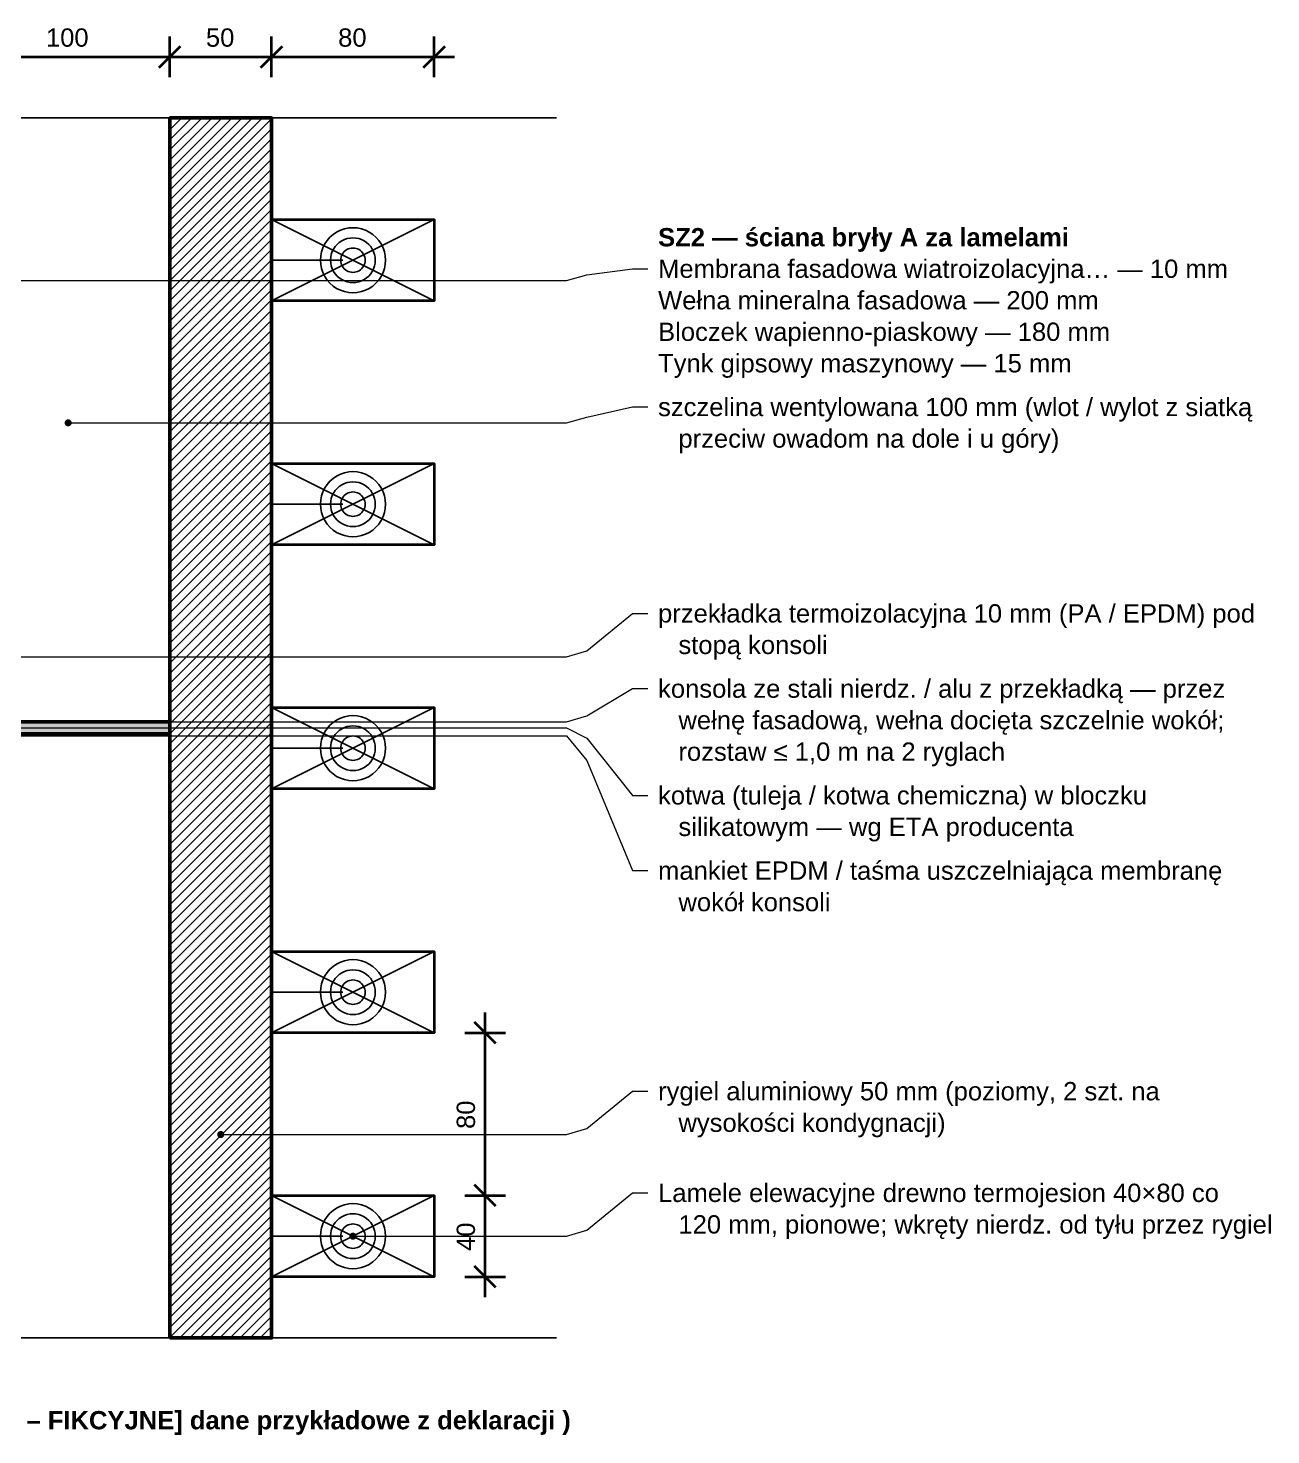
# Model space of a CAD drawing. Header units: metres. Extents: x -0.5 to 22.9, y -0.8 to 0.9.
# Drawn here: x 22.282 to 22.893, y -0.048 to 0.644 of the extents above; entities that cross this region are included whole.
import ezdxf

# ---------------------------------------------------------------- set-up
doc = ezdxf.new("R2010")
doc.units = ezdxf.units.M
for name, color, linetype, lineweight in [('A-DET-OPIS', 2, 'Continuous', 25), ('A-DET-PRZERWA', 8, 'Continuous', 25), ('A-KRESKOWANIE', 8, 'Continuous', 18), ('A-OPISY', 2, 'Continuous', 25), ('A-SCIANY-KONSTR', 7, 'Continuous', 50), ('A-WARSTWY', 8, 'Continuous', 25), ('A-WIDOK', 7, 'Continuous', 25), ('A-WYMIARY', 1, 'Continuous', 25), ('A-WYPELNIENIA', 9, 'Continuous', 18)]:
    doc.layers.add(name, color=color, linetype=linetype, lineweight=lineweight)
doc.styles.add('PL_ARIAL', font='arial.ttf')
doc.styles.add('PL_ARIAL_B', font='arialbd.ttf')

msp = doc.modelspace()

# ---------------------------------------------------------------- hatches: boundary and pattern name
at = {"layer": 'A-OPISY', "true_color": 0x000000}
for points in [[(22.30318, 0.45), (22.30312, 0.45045), (22.30295, 0.45088), (22.30267, 0.45124), (22.30231, 0.45152), (22.30188, 0.45169), (22.30143, 0.45175), (22.30098, 0.45169), (22.30056, 0.45152), (22.30019, 0.45124), (22.29992, 0.45088), (22.29974, 0.45045), (22.29968, 0.45), (22.29974, 0.44955), (22.29992, 0.44912), (22.30019, 0.44876), (22.30056, 0.44848), (22.30098, 0.44831), (22.30143, 0.44825), (22.30188, 0.44831), (22.30231, 0.44848), (22.30267, 0.44876), (22.30295, 0.44912), (22.30312, 0.44955)], [(22.37818, 0.1), (22.37812, 0.10045), (22.37795, 0.10088), (22.37767, 0.10124), (22.37731, 0.10152), (22.37688, 0.10169), (22.37643, 0.10175), (22.37598, 0.10169), (22.37556, 0.10152), (22.37519, 0.10124), (22.37492, 0.10088), (22.37474, 0.10045), (22.37468, 0.1), (22.37474, 0.09955), (22.37492, 0.09913), (22.37519, 0.09876), (22.37556, 0.09848), (22.37598, 0.09831), (22.37643, 0.09825), (22.37688, 0.09831), (22.37731, 0.09848), (22.37767, 0.09876), (22.37795, 0.09913), (22.37812, 0.09955)], [(22.44318, 0.05), (22.44312, 0.05045), (22.44295, 0.05088), (22.44267, 0.05124), (22.44231, 0.05152), (22.44188, 0.05169), (22.44143, 0.05175), (22.44098, 0.05169), (22.44056, 0.05152), (22.44019, 0.05124), (22.43992, 0.05088), (22.43974, 0.05045), (22.43968, 0.05), (22.43974, 0.04955), (22.43992, 0.04913), (22.44019, 0.04876), (22.44056, 0.04848), (22.44098, 0.04831), (22.44143, 0.04825), (22.44188, 0.04831), (22.44231, 0.04848), (22.44267, 0.04876), (22.44295, 0.04913), (22.44312, 0.04955)]]:
    msp.add_hatch(color=7, dxfattribs=at).paths.add_polyline_path(points)
at = {"layer": 'A-WYPELNIENIA', "true_color": 0x000000}
msp.add_hatch(color=7, dxfattribs=at).paths.add_polyline_path([(22.05743, 0.303), (22.35143, 0.303), (22.35143, 0.297), (22.05743, 0.297)])

# ---------------------------------------------------------------- linework, layer by layer
at = {"layer": 'A-DET-PRZERWA', "lineweight": 25, "ltscale": 0.005, "true_color": 0x000000}
for points in [[(21.75643, 0.6), (22.13893, 0.6), (22.14593, 0.61), (22.15193, 0.59), (22.15893, 0.6), (22.54143, 0.6)], [(21.75643, 0), (22.13893, 0), (22.14593, 0.01), (22.15193, -0.01), (22.15893, 0), (22.54143, 0)]]:
    msp.add_lwpolyline(points, dxfattribs=at)
at = {"layer": 'A-KRESKOWANIE', "lineweight": 25, "ltscale": 0.005}
for points in [[(22.35143, 0.5545), (22.39693, 0.6)], [(22.35143, 0.55945), (22.39198, 0.6)], [(22.35143, 0.5644), (22.38703, 0.6)], [(22.35143, 0.56935), (22.38208, 0.6)], [(22.35143, 0.5743), (22.37714, 0.6)], [(22.35143, 0.57925), (22.37219, 0.6)], [(22.35143, 0.5842), (22.36724, 0.6)], [(22.35143, 0.58915), (22.36229, 0.6)], [(22.35143, 0.5941), (22.35734, 0.6)], [(22.35143, 0.59905), (22.35239, 0.6)], [(22.35143, 0.54955), (22.40143, 0.59955)], [(22.35143, 0.5446), (22.40143, 0.5946)], [(22.35143, 0.53965), (22.40143, 0.58965)], [(22.35143, 0.5347), (22.40143, 0.5847)], [(22.35143, 0.52975), (22.40143, 0.57975)], [(22.35143, 0.5248), (22.40143, 0.5748)], [(22.35143, 0.51985), (22.40143, 0.56985)], [(22.35143, 0.5149), (22.40143, 0.5649)], [(22.35143, 0.50995), (22.40143, 0.55995)], [(22.35143, 0.505), (22.40143, 0.555)], [(22.35143, 0.50005), (22.40143, 0.55005)], [(22.40143, 0.55), (22.44143, 0.53)], [(22.48143, 0.55), (22.44143, 0.53)], [(22.35143, 0.4951), (22.40143, 0.5451)], [(22.35143, 0.49015), (22.40143, 0.54015)], [(22.45743, 0.53), (22.45729, 0.53209), (22.45689, 0.53414), (22.45621, 0.53612), (22.45529, 0.538), (22.45413, 0.53974), (22.45275, 0.54131), (22.45117, 0.54269), (22.44943, 0.54386), (22.44755, 0.54478), (22.44557, 0.54545), (22.44352, 0.54586), (22.44143, 0.546), (22.43934, 0.54586), (22.43729, 0.54545), (22.43531, 0.54478), (22.43343, 0.54386), (22.43169, 0.54269), (22.43012, 0.54131), (22.42874, 0.53974), (22.42758, 0.538), (22.42665, 0.53612), (22.42598, 0.53414), (22.42557, 0.53209), (22.42543, 0.53), (22.42557, 0.52791), (22.42598, 0.52586), (22.42665, 0.52388), (22.42758, 0.522), (22.42874, 0.52026), (22.43012, 0.51869), (22.43169, 0.51731), (22.43343, 0.51614), (22.43531, 0.51522), (22.43729, 0.51455), (22.43934, 0.51414), (22.44143, 0.514), (22.44352, 0.51414), (22.44557, 0.51455), (22.44755, 0.51522), (22.44943, 0.51614), (22.45117, 0.51731), (22.45275, 0.51869), (22.45413, 0.52026), (22.45529, 0.522), (22.45621, 0.52388), (22.45689, 0.52586), (22.45729, 0.52791), (22.45743, 0.53)], [(22.45243, 0.53), (22.45234, 0.53144), (22.45206, 0.53285), (22.45159, 0.53421), (22.45096, 0.5355), (22.45016, 0.5367), (22.44921, 0.53778), (22.44813, 0.53873), (22.44693, 0.53953), (22.44564, 0.54016), (22.44428, 0.54063), (22.44287, 0.54091), (22.44143, 0.541), (22.44, 0.54091), (22.43858, 0.54063), (22.43722, 0.54016), (22.43593, 0.53953), (22.43474, 0.53873), (22.43365, 0.53778), (22.4327, 0.5367), (22.43191, 0.5355), (22.43127, 0.53421), (22.43081, 0.53285), (22.43053, 0.53144), (22.43043, 0.53), (22.43053, 0.52856), (22.43081, 0.52715), (22.43127, 0.52579), (22.43191, 0.5245), (22.4327, 0.5233), (22.43365, 0.52222), (22.43474, 0.52127), (22.43593, 0.52047), (22.43722, 0.51984), (22.43858, 0.51937), (22.44, 0.51909), (22.44143, 0.519), (22.44287, 0.51909), (22.44428, 0.51937), (22.44564, 0.51984), (22.44693, 0.52047), (22.44813, 0.52127), (22.44921, 0.52222), (22.45016, 0.5233), (22.45096, 0.5245), (22.45159, 0.52579), (22.45206, 0.52715), (22.45234, 0.52856), (22.45243, 0.53)], [(22.35143, 0.4852), (22.40143, 0.5352)], [(22.44743, 0.53), (22.44738, 0.53078), (22.44723, 0.53155), (22.44697, 0.5323), (22.44663, 0.533), (22.44619, 0.53365), (22.44567, 0.53424), (22.44508, 0.53476), (22.44443, 0.5352), (22.44373, 0.53554), (22.44298, 0.5358), (22.44221, 0.53595), (22.44143, 0.536), (22.44065, 0.53595), (22.43988, 0.5358), (22.43914, 0.53554), (22.43843, 0.5352), (22.43778, 0.53476), (22.43719, 0.53424), (22.43667, 0.53365), (22.43624, 0.533), (22.43589, 0.5323), (22.43564, 0.53155), (22.43548, 0.53078), (22.43543, 0.53), (22.43548, 0.52922), (22.43564, 0.52845), (22.43589, 0.5277), (22.43624, 0.527), (22.43667, 0.52635), (22.43719, 0.52576), (22.43778, 0.52524), (22.43843, 0.5248), (22.43914, 0.52446), (22.43988, 0.5242), (22.44065, 0.52405), (22.44143, 0.524), (22.44221, 0.52405), (22.44298, 0.5242), (22.44373, 0.52446), (22.44443, 0.5248), (22.44508, 0.52524), (22.44567, 0.52576), (22.44619, 0.52635), (22.44663, 0.527), (22.44697, 0.5277), (22.44723, 0.52845), (22.44738, 0.52922), (22.44743, 0.53)], [(22.35143, 0.48025), (22.40143, 0.53025)], [(22.44143, 0.53), (22.40143, 0.51)], [(22.44143, 0.53), (22.48143, 0.51)], [(22.35143, 0.4753), (22.40143, 0.5253)], [(22.35143, 0.47035), (22.40143, 0.52035)], [(22.35143, 0.4654), (22.40143, 0.5154)], [(22.35143, 0.46045), (22.40143, 0.51045)], [(22.35143, 0.4555), (22.40143, 0.5055)], [(22.35143, 0.45055), (22.40143, 0.50055)], [(22.35143, 0.4456), (22.40143, 0.4956)], [(22.35143, 0.44065), (22.40143, 0.49065)], [(22.35143, 0.4357), (22.40143, 0.4857)], [(22.35143, 0.43075), (22.40143, 0.48075)], [(22.35143, 0.4258), (22.40143, 0.4758)], [(22.35143, 0.42085), (22.40143, 0.47085)], [(22.35143, 0.4159), (22.40143, 0.4659)], [(22.35143, 0.41095), (22.40143, 0.46095)], [(22.35143, 0.40601), (22.40143, 0.45601)], [(22.35143, 0.40106), (22.40143, 0.45106)], [(22.35143, 0.39611), (22.40143, 0.44611)], [(22.35143, 0.39116), (22.40143, 0.44116)], [(22.35143, 0.38621), (22.40143, 0.43621)], [(22.35143, 0.38126), (22.40143, 0.43126)], [(22.40143, 0.43), (22.44143, 0.41)], [(22.44143, 0.41), (22.48143, 0.43)], [(22.35143, 0.37631), (22.40143, 0.42631)], [(22.45743, 0.41), (22.45729, 0.41209), (22.45689, 0.41414), (22.45621, 0.41612), (22.45529, 0.418), (22.45413, 0.41974), (22.45275, 0.42131), (22.45117, 0.42269), (22.44943, 0.42386), (22.44755, 0.42478), (22.44557, 0.42545), (22.44352, 0.42586), (22.44143, 0.426), (22.43934, 0.42586), (22.43729, 0.42545), (22.43531, 0.42478), (22.43343, 0.42386), (22.43169, 0.42269), (22.43012, 0.42131), (22.42874, 0.41974), (22.42758, 0.418), (22.42665, 0.41612), (22.42598, 0.41414), (22.42557, 0.41209), (22.42543, 0.41), (22.42557, 0.40791), (22.42598, 0.40586), (22.42665, 0.40388), (22.42758, 0.402), (22.42874, 0.40026), (22.43012, 0.39869), (22.43169, 0.39731), (22.43343, 0.39614), (22.43531, 0.39522), (22.43729, 0.39455), (22.43934, 0.39414), (22.44143, 0.394), (22.44352, 0.39414), (22.44557, 0.39455), (22.44755, 0.39522), (22.44943, 0.39614), (22.45117, 0.39731), (22.45275, 0.39869), (22.45413, 0.40026), (22.45529, 0.402), (22.45621, 0.40388), (22.45689, 0.40586), (22.45729, 0.40791), (22.45743, 0.41)], [(22.35143, 0.37136), (22.40143, 0.42136)], [(22.35143, 0.36641), (22.40143, 0.41641)], [(22.45243, 0.41), (22.45234, 0.41144), (22.45206, 0.41285), (22.45159, 0.41421), (22.45096, 0.4155), (22.45016, 0.4167), (22.44921, 0.41778), (22.44813, 0.41873), (22.44693, 0.41953), (22.44564, 0.42016), (22.44428, 0.42063), (22.44287, 0.42091), (22.44143, 0.421), (22.44, 0.42091), (22.43858, 0.42063), (22.43722, 0.42016), (22.43593, 0.41953), (22.43474, 0.41873), (22.43365, 0.41778), (22.4327, 0.4167), (22.43191, 0.4155), (22.43127, 0.41421), (22.43081, 0.41285), (22.43053, 0.41144), (22.43043, 0.41), (22.43053, 0.40856), (22.43081, 0.40715), (22.43127, 0.40579), (22.43191, 0.4045), (22.4327, 0.4033), (22.43365, 0.40222), (22.43474, 0.40127), (22.43593, 0.40047), (22.43722, 0.39984), (22.43858, 0.39937), (22.44, 0.39909), (22.44143, 0.399), (22.44287, 0.39909), (22.44428, 0.39937), (22.44564, 0.39984), (22.44693, 0.40047), (22.44813, 0.40127), (22.44921, 0.40222), (22.45016, 0.4033), (22.45096, 0.4045), (22.45159, 0.40579), (22.45206, 0.40715), (22.45234, 0.40856), (22.45243, 0.41)], [(22.44743, 0.41), (22.44738, 0.41078), (22.44723, 0.41155), (22.44697, 0.4123), (22.44663, 0.413), (22.44619, 0.41365), (22.44567, 0.41424), (22.44508, 0.41476), (22.44443, 0.4152), (22.44373, 0.41554), (22.44298, 0.4158), (22.44221, 0.41595), (22.44143, 0.416), (22.44065, 0.41595), (22.43988, 0.4158), (22.43914, 0.41554), (22.43843, 0.4152), (22.43778, 0.41476), (22.43719, 0.41424), (22.43667, 0.41365), (22.43624, 0.413), (22.43589, 0.4123), (22.43564, 0.41155), (22.43548, 0.41078), (22.43543, 0.41), (22.43548, 0.40922), (22.43564, 0.40845), (22.43589, 0.4077), (22.43624, 0.407), (22.43667, 0.40635), (22.43719, 0.40576), (22.43778, 0.40524), (22.43843, 0.4048), (22.43914, 0.40446), (22.43988, 0.4042), (22.44065, 0.40405), (22.44143, 0.404), (22.44221, 0.40405), (22.44298, 0.4042), (22.44373, 0.40446), (22.44443, 0.4048), (22.44508, 0.40524), (22.44567, 0.40576), (22.44619, 0.40635), (22.44663, 0.407), (22.44697, 0.4077), (22.44723, 0.40845), (22.44738, 0.40922), (22.44743, 0.41)], [(22.35143, 0.36146), (22.40143, 0.41146)], [(22.40143, 0.39), (22.44143, 0.41)], [(22.44143, 0.41), (22.48143, 0.39)], [(22.35143, 0.35651), (22.40143, 0.40651)], [(22.35143, 0.35156), (22.40143, 0.40156)], [(22.35143, 0.34661), (22.40143, 0.39661)], [(22.35143, 0.34166), (22.40143, 0.39166)], [(22.35143, 0.33671), (22.40143, 0.38671)], [(22.35143, 0.33176), (22.40143, 0.38176)], [(22.35143, 0.32681), (22.40143, 0.37681)], [(22.35143, 0.32186), (22.40143, 0.37186)], [(22.35143, 0.31691), (22.40143, 0.36691)], [(22.35143, 0.31196), (22.40143, 0.36196)], [(22.35143, 0.30701), (22.40143, 0.35701)], [(22.35143, 0.30206), (22.40143, 0.35206)], [(22.35143, 0.29711), (22.40143, 0.34711)], [(22.35143, 0.29216), (22.40143, 0.34216)], [(22.35143, 0.28721), (22.40143, 0.33721)], [(22.35143, 0.28226), (22.40143, 0.33226)], [(22.35143, 0.27731), (22.40143, 0.32731)], [(22.35143, 0.27236), (22.40143, 0.32236)], [(22.35143, 0.26741), (22.40143, 0.31741)], [(22.35143, 0.26246), (22.40143, 0.31246)], [(22.35143, 0.25751), (22.40143, 0.30751)], [(22.40143, 0.31), (22.44143, 0.29)], [(22.45743, 0.29), (22.45729, 0.29209), (22.45689, 0.29414), (22.45621, 0.29612), (22.45529, 0.298), (22.45413, 0.29974), (22.45275, 0.30131), (22.45117, 0.30269), (22.44943, 0.30386), (22.44755, 0.30478), (22.44557, 0.30545), (22.44352, 0.30586), (22.44143, 0.306), (22.43934, 0.30586), (22.43729, 0.30545), (22.43531, 0.30478), (22.43343, 0.30386), (22.43169, 0.30269), (22.43012, 0.30131), (22.42874, 0.29974), (22.42758, 0.298), (22.42665, 0.29612), (22.42598, 0.29414), (22.42557, 0.29209), (22.42543, 0.29), (22.42557, 0.28791), (22.42598, 0.28586), (22.42665, 0.28388), (22.42758, 0.282), (22.42874, 0.28026), (22.43012, 0.27869), (22.43169, 0.27731), (22.43343, 0.27614), (22.43531, 0.27522), (22.43729, 0.27455), (22.43934, 0.27414), (22.44143, 0.274), (22.44352, 0.27414), (22.44557, 0.27455), (22.44755, 0.27522), (22.44943, 0.27614), (22.45117, 0.27731), (22.45275, 0.27869), (22.45413, 0.28026), (22.45529, 0.282), (22.45621, 0.28388), (22.45689, 0.28586), (22.45729, 0.28791), (22.45743, 0.29)], [(22.44143, 0.29), (22.48143, 0.31)], [(22.35143, 0.25256), (22.40143, 0.30256)], [(22.35143, 0.24761), (22.40143, 0.29761)], [(22.45243, 0.29), (22.45234, 0.29144), (22.45206, 0.29285), (22.45159, 0.29421), (22.45096, 0.2955), (22.45016, 0.2967), (22.44921, 0.29778), (22.44813, 0.29873), (22.44693, 0.29953), (22.44564, 0.30016), (22.44428, 0.30063), (22.44287, 0.30091), (22.44143, 0.301), (22.44, 0.30091), (22.43858, 0.30063), (22.43722, 0.30016), (22.43593, 0.29953), (22.43474, 0.29873), (22.43365, 0.29778), (22.4327, 0.2967), (22.43191, 0.2955), (22.43127, 0.29421), (22.43081, 0.29285), (22.43053, 0.29144), (22.43043, 0.29), (22.43053, 0.28856), (22.43081, 0.28715), (22.43127, 0.28579), (22.43191, 0.2845), (22.4327, 0.2833), (22.43365, 0.28222), (22.43474, 0.28127), (22.43593, 0.28047), (22.43722, 0.27984), (22.43858, 0.27937), (22.44, 0.27909), (22.44143, 0.279), (22.44287, 0.27909), (22.44428, 0.27937), (22.44564, 0.27984), (22.44693, 0.28047), (22.44813, 0.28127), (22.44921, 0.28222), (22.45016, 0.2833), (22.45096, 0.2845), (22.45159, 0.28579), (22.45206, 0.28715), (22.45234, 0.28856), (22.45243, 0.29)], [(22.35143, 0.24266), (22.40143, 0.29266)], [(22.44743, 0.29), (22.44738, 0.29078), (22.44723, 0.29155), (22.44697, 0.2923), (22.44663, 0.293), (22.44619, 0.29365), (22.44567, 0.29424), (22.44508, 0.29476), (22.44443, 0.2952), (22.44373, 0.29554), (22.44298, 0.2958), (22.44221, 0.29595), (22.44143, 0.296), (22.44065, 0.29595), (22.43988, 0.2958), (22.43914, 0.29554), (22.43843, 0.2952), (22.43778, 0.29476), (22.43719, 0.29424), (22.43667, 0.29365), (22.43624, 0.293), (22.43589, 0.2923), (22.43564, 0.29155), (22.43548, 0.29078), (22.43543, 0.29), (22.43548, 0.28922), (22.43564, 0.28845), (22.43589, 0.2877), (22.43624, 0.287), (22.43667, 0.28635), (22.43719, 0.28576), (22.43778, 0.28524), (22.43843, 0.2848), (22.43914, 0.28446), (22.43988, 0.2842), (22.44065, 0.28405), (22.44143, 0.284), (22.44221, 0.28405), (22.44298, 0.2842), (22.44373, 0.28446), (22.44443, 0.2848), (22.44508, 0.28524), (22.44567, 0.28576), (22.44619, 0.28635), (22.44663, 0.287), (22.44697, 0.2877), (22.44723, 0.28845), (22.44738, 0.28922), (22.44743, 0.29)], [(22.35143, 0.23771), (22.40143, 0.28771)], [(22.40143, 0.27), (22.44143, 0.29)], [(22.44143, 0.29), (22.48143, 0.27)], [(22.35143, 0.23276), (22.40143, 0.28276)], [(22.35143, 0.22781), (22.40143, 0.27781)], [(22.35143, 0.22286), (22.40143, 0.27286)], [(22.35143, 0.21791), (22.40143, 0.26791)], [(22.35143, 0.21296), (22.40143, 0.26296)], [(22.35143, 0.20802), (22.40143, 0.25802)], [(22.35143, 0.20307), (22.40143, 0.25307)], [(22.35143, 0.19812), (22.40143, 0.24812)], [(22.35143, 0.19317), (22.40143, 0.24317)], [(22.35143, 0.18822), (22.40143, 0.23822)], [(22.35143, 0.18327), (22.40143, 0.23327)], [(22.35143, 0.17832), (22.40143, 0.22832)], [(22.35143, 0.17337), (22.40143, 0.22337)], [(22.35143, 0.16842), (22.40143, 0.21842)], [(22.35143, 0.16347), (22.40143, 0.21347)], [(22.35143, 0.15852), (22.40143, 0.20852)], [(22.35143, 0.15357), (22.40143, 0.20357)], [(22.35143, 0.14862), (22.40143, 0.19862)], [(22.35143, 0.14367), (22.40143, 0.19367)], [(22.35143, 0.13872), (22.40143, 0.18872)], [(22.40143, 0.19), (22.44143, 0.17)], [(22.44143, 0.17), (22.48143, 0.19)], [(22.35143, 0.13377), (22.40143, 0.18377)], [(22.45743, 0.17), (22.45729, 0.17209), (22.45689, 0.17414), (22.45621, 0.17612), (22.45529, 0.178), (22.45413, 0.17974), (22.45275, 0.18131), (22.45117, 0.18269), (22.44943, 0.18386), (22.44755, 0.18478), (22.44557, 0.18545), (22.44352, 0.18586), (22.44143, 0.186), (22.43934, 0.18586), (22.43729, 0.18545), (22.43531, 0.18478), (22.43343, 0.18386), (22.43169, 0.18269), (22.43012, 0.18131), (22.42874, 0.17974), (22.42758, 0.178), (22.42665, 0.17612), (22.42598, 0.17414), (22.42557, 0.17209), (22.42543, 0.17), (22.42557, 0.16791), (22.42598, 0.16586), (22.42665, 0.16388), (22.42758, 0.162), (22.42874, 0.16026), (22.43012, 0.15869), (22.43169, 0.15731), (22.43343, 0.15614), (22.43531, 0.15522), (22.43729, 0.15455), (22.43934, 0.15414), (22.44143, 0.154), (22.44352, 0.15414), (22.44557, 0.15455), (22.44755, 0.15522), (22.44943, 0.15614), (22.45117, 0.15731), (22.45275, 0.15869), (22.45413, 0.16026), (22.45529, 0.162), (22.45621, 0.16388), (22.45689, 0.16586), (22.45729, 0.16791), (22.45743, 0.17)], [(22.45243, 0.17), (22.45234, 0.17144), (22.45206, 0.17285), (22.45159, 0.17421), (22.45096, 0.1755), (22.45016, 0.1767), (22.44921, 0.17778), (22.44813, 0.17873), (22.44693, 0.17953), (22.44564, 0.18016), (22.44428, 0.18063), (22.44287, 0.18091), (22.44143, 0.181), (22.44, 0.18091), (22.43858, 0.18063), (22.43722, 0.18016), (22.43593, 0.17953), (22.43474, 0.17873), (22.43365, 0.17778), (22.4327, 0.1767), (22.43191, 0.1755), (22.43127, 0.17421), (22.43081, 0.17285), (22.43053, 0.17144), (22.43043, 0.17), (22.43053, 0.16856), (22.43081, 0.16715), (22.43127, 0.16579), (22.43191, 0.1645), (22.4327, 0.1633), (22.43365, 0.16222), (22.43474, 0.16127), (22.43593, 0.16047), (22.43722, 0.15984), (22.43858, 0.15937), (22.44, 0.15909), (22.44143, 0.159), (22.44287, 0.15909), (22.44428, 0.15937), (22.44564, 0.15984), (22.44693, 0.16047), (22.44813, 0.16127), (22.44921, 0.16222), (22.45016, 0.1633), (22.45096, 0.1645), (22.45159, 0.16579), (22.45206, 0.16715), (22.45234, 0.16856), (22.45243, 0.17)], [(22.35143, 0.12882), (22.40143, 0.17882)], [(22.35143, 0.12387), (22.40143, 0.17387)], [(22.44743, 0.17), (22.44738, 0.17078), (22.44723, 0.17155), (22.44697, 0.1723), (22.44663, 0.173), (22.44619, 0.17365), (22.44567, 0.17424), (22.44508, 0.17476), (22.44443, 0.1752), (22.44373, 0.17554), (22.44298, 0.1758), (22.44221, 0.17595), (22.44143, 0.176), (22.44065, 0.17595), (22.43988, 0.1758), (22.43914, 0.17554), (22.43843, 0.1752), (22.43778, 0.17476), (22.43719, 0.17424), (22.43667, 0.17365), (22.43624, 0.173), (22.43589, 0.1723), (22.43564, 0.17155), (22.43548, 0.17078), (22.43543, 0.17), (22.43548, 0.16922), (22.43564, 0.16845), (22.43589, 0.1677), (22.43624, 0.167), (22.43667, 0.16635), (22.43719, 0.16576), (22.43778, 0.16524), (22.43843, 0.1648), (22.43914, 0.16446), (22.43988, 0.1642), (22.44065, 0.16405), (22.44143, 0.164), (22.44221, 0.16405), (22.44298, 0.1642), (22.44373, 0.16446), (22.44443, 0.1648), (22.44508, 0.16524), (22.44567, 0.16576), (22.44619, 0.16635), (22.44663, 0.167), (22.44697, 0.1677), (22.44723, 0.16845), (22.44738, 0.16922), (22.44743, 0.17)], [(22.35143, 0.11892), (22.40143, 0.16892)], [(22.40143, 0.15), (22.44143, 0.17)], [(22.44143, 0.17), (22.48143, 0.15)], [(22.35143, 0.11397), (22.40143, 0.16397)], [(22.35143, 0.10902), (22.40143, 0.15902)], [(22.35143, 0.10407), (22.40143, 0.15407)], [(22.35143, 0.09912), (22.40143, 0.14912)], [(22.35143, 0.09417), (22.40143, 0.14417)], [(22.35143, 0.08922), (22.40143, 0.13922)], [(22.35143, 0.08427), (22.40143, 0.13427)], [(22.35143, 0.07932), (22.40143, 0.12932)], [(22.35143, 0.07437), (22.40143, 0.12437)], [(22.35143, 0.06942), (22.40143, 0.11942)], [(22.35143, 0.06447), (22.40143, 0.11447)], [(22.35143, 0.05952), (22.40143, 0.10952)], [(22.35143, 0.05457), (22.40143, 0.10457)], [(22.35143, 0.04962), (22.40143, 0.09962)], [(22.35143, 0.04467), (22.40143, 0.09467)], [(22.35143, 0.03972), (22.40143, 0.08972)], [(22.35143, 0.03477), (22.40143, 0.08477)], [(22.35143, 0.02982), (22.40143, 0.07982)], [(22.35143, 0.02487), (22.40143, 0.07487)], [(22.35143, 0.01992), (22.40143, 0.06992)], [(22.40143, 0.07), (22.44143, 0.05)], [(22.44143, 0.05), (22.48143, 0.07)], [(22.35143, 0.01498), (22.40143, 0.06498)], [(22.45743, 0.05), (22.45729, 0.05209), (22.45689, 0.05414), (22.45621, 0.05612), (22.45529, 0.058), (22.45413, 0.05974), (22.45275, 0.06131), (22.45117, 0.06269), (22.44943, 0.06386), (22.44755, 0.06478), (22.44557, 0.06545), (22.44352, 0.06586), (22.44143, 0.066), (22.43934, 0.06586), (22.43729, 0.06545), (22.43531, 0.06478), (22.43343, 0.06386), (22.43169, 0.06269), (22.43012, 0.06131), (22.42874, 0.05974), (22.42758, 0.058), (22.42665, 0.05612), (22.42598, 0.05414), (22.42557, 0.05209), (22.42543, 0.05), (22.42557, 0.04791), (22.42598, 0.04586), (22.42665, 0.04388), (22.42758, 0.042), (22.42874, 0.04026), (22.43012, 0.03869), (22.43169, 0.03731), (22.43343, 0.03614), (22.43531, 0.03522), (22.43729, 0.03455), (22.43934, 0.03414), (22.44143, 0.034), (22.44352, 0.03414), (22.44557, 0.03455), (22.44755, 0.03522), (22.44943, 0.03614), (22.45117, 0.03731), (22.45275, 0.03869), (22.45413, 0.04026), (22.45529, 0.042), (22.45621, 0.04388), (22.45689, 0.04586), (22.45729, 0.04791), (22.45743, 0.05)], [(22.35143, 0.01003), (22.40143, 0.06003)], [(22.45243, 0.05), (22.45234, 0.05144), (22.45206, 0.05285), (22.45159, 0.05421), (22.45096, 0.0555), (22.45016, 0.0567), (22.44921, 0.05778), (22.44813, 0.05873), (22.44693, 0.05953), (22.44564, 0.06016), (22.44428, 0.06063), (22.44287, 0.06091), (22.44143, 0.061), (22.44, 0.06091), (22.43858, 0.06063), (22.43722, 0.06016), (22.43593, 0.05953), (22.43474, 0.05873), (22.43365, 0.05778), (22.4327, 0.0567), (22.43191, 0.0555), (22.43127, 0.05421), (22.43081, 0.05285), (22.43053, 0.05144), (22.43043, 0.05), (22.43053, 0.04856), (22.43081, 0.04715), (22.43127, 0.04579), (22.43191, 0.0445), (22.4327, 0.0433), (22.43365, 0.04222), (22.43474, 0.04127), (22.43593, 0.04047), (22.43722, 0.03984), (22.43858, 0.03937), (22.44, 0.03909), (22.44143, 0.039), (22.44287, 0.03909), (22.44428, 0.03937), (22.44564, 0.03984), (22.44693, 0.04047), (22.44813, 0.04127), (22.44921, 0.04222), (22.45016, 0.0433), (22.45096, 0.0445), (22.45159, 0.04579), (22.45206, 0.04715), (22.45234, 0.04856), (22.45243, 0.05)], [(22.44743, 0.05), (22.44738, 0.05078), (22.44723, 0.05155), (22.44697, 0.0523), (22.44663, 0.053), (22.44619, 0.05365), (22.44567, 0.05424), (22.44508, 0.05476), (22.44443, 0.0552), (22.44373, 0.05554), (22.44298, 0.0558), (22.44221, 0.05595), (22.44143, 0.056), (22.44065, 0.05595), (22.43988, 0.0558), (22.43914, 0.05554), (22.43843, 0.0552), (22.43778, 0.05476), (22.43719, 0.05424), (22.43667, 0.05365), (22.43624, 0.053), (22.43589, 0.0523), (22.43564, 0.05155), (22.43548, 0.05078), (22.43543, 0.05), (22.43548, 0.04922), (22.43564, 0.04845), (22.43589, 0.0477), (22.43624, 0.047), (22.43667, 0.04635), (22.43719, 0.04576), (22.43778, 0.04524), (22.43843, 0.0448), (22.43914, 0.04446), (22.43988, 0.0442), (22.44065, 0.04405), (22.44143, 0.044), (22.44221, 0.04405), (22.44298, 0.0442), (22.44373, 0.04446), (22.44443, 0.0448), (22.44508, 0.04524), (22.44567, 0.04576), (22.44619, 0.04635), (22.44663, 0.047), (22.44697, 0.0477), (22.44723, 0.04845), (22.44738, 0.04922), (22.44743, 0.05)], [(22.35143, 0.00508), (22.40143, 0.05508)], [(22.35143, 0.00013), (22.40143, 0.05013)], [(22.40143, 0.03), (22.44143, 0.05)], [(22.44143, 0.05), (22.48143, 0.03)], [(22.35626, 0), (22.40143, 0.04518)], [(22.36121, 0), (22.40143, 0.04023)], [(22.36616, 0), (22.40143, 0.03528)], [(22.3711, 0), (22.40143, 0.03033)], [(22.37605, 0), (22.40143, 0.02538)], [(22.381, 0), (22.40143, 0.02043)], [(22.38595, 0), (22.40143, 0.01548)], [(22.3909, 0), (22.40143, 0.01053)], [(22.39585, 0), (22.40143, 0.00558)], [(22.4008, 0), (22.40143, 0.00063)]]:
    msp.add_lwpolyline(points, dxfattribs=at)
at = {"layer": 'A-OPISY', "lineweight": 18, "ltscale": 0.005}
for points in [[(22.24643, 0.52), (22.54643, 0.52), (22.55643, 0.52287), (22.57893, 0.52581), (22.58643, 0.52581)], [(22.30143, 0.45), (22.54643, 0.45), (22.55643, 0.45288), (22.57893, 0.45781), (22.58643, 0.45781)], [(22.04643, 0.335), (22.54643, 0.335), (22.55643, 0.33787), (22.57893, 0.35631), (22.58643, 0.35631)], [(22.14143, 0.303), (22.54643, 0.303), (22.55643, 0.30588), (22.57893, 0.31931), (22.58643, 0.31931)], [(21.99143, 0.3), (22.54643, 0.3), (22.55643, 0.29487), (22.57893, 0.26681), (22.58643, 0.26681)], [(22.26343, 0.296), (22.54643, 0.296), (22.55643, 0.28387), (22.57893, 0.22981), (22.58643, 0.22981)], [(22.37643, 0.1), (22.54643, 0.1), (22.55643, 0.10288), (22.57893, 0.12131), (22.58643, 0.12131)], [(22.44143, 0.05), (22.54643, 0.05), (22.55643, 0.05288), (22.57893, 0.07131), (22.58643, 0.07131)]]:
    msp.add_lwpolyline(points, dxfattribs=at)
at = {"layer": 'A-SCIANY-KONSTR', "lineweight": 50, "ltscale": 0.005}
msp.add_lwpolyline([(22.35143, 0), (22.35143, 0), (22.35143, 0.6), (22.35143, 0.6), (22.35143, 0.6), (22.40143, 0.6), (22.40143, 0.6), (22.40143, 0.6), (22.40143, 0), (22.40143, 0), (22.40143, 0), (22.35143, 0)], close=True, dxfattribs=at)
msp.add_lwpolyline([(22.05743, 0.303), (22.35143, 0.303), (22.35143, 0.303), (22.35143, 0.303), (22.35143, 0.297), (22.35143, 0.297), (22.35143, 0.297), (22.05743, 0.297)], dxfattribs=at)
at = {"layer": 'A-WARSTWY', "lineweight": 35, "ltscale": 0.005}
for points in [[(22.40143, 0.51), (22.40143, 0.51), (22.40143, 0.55), (22.40143, 0.55), (22.40143, 0.55), (22.48143, 0.55), (22.48143, 0.55), (22.48143, 0.55), (22.48143, 0.51), (22.48143, 0.51), (22.48143, 0.51), (22.40143, 0.51)], [(22.40143, 0.39), (22.40143, 0.39), (22.40143, 0.43), (22.40143, 0.43), (22.40143, 0.43), (22.48143, 0.43), (22.48143, 0.43), (22.48143, 0.43), (22.48143, 0.39), (22.48143, 0.39), (22.48143, 0.39), (22.40143, 0.39)], [(22.40143, 0.27), (22.40143, 0.27), (22.40143, 0.31), (22.40143, 0.31), (22.40143, 0.31), (22.48143, 0.31), (22.48143, 0.31), (22.48143, 0.31), (22.48143, 0.27), (22.48143, 0.27), (22.48143, 0.27), (22.40143, 0.27)], [(22.40143, 0.15), (22.40143, 0.15), (22.40143, 0.19), (22.40143, 0.19), (22.40143, 0.19), (22.48143, 0.19), (22.48143, 0.19), (22.48143, 0.19), (22.48143, 0.15), (22.48143, 0.15), (22.48143, 0.15), (22.40143, 0.15)], [(22.40143, 0.03), (22.40143, 0.03), (22.40143, 0.07), (22.40143, 0.07), (22.40143, 0.07), (22.48143, 0.07), (22.48143, 0.07), (22.48143, 0.07), (22.48143, 0.03), (22.48143, 0.03), (22.48143, 0.03), (22.40143, 0.03)]]:
    msp.add_lwpolyline(points, close=True, dxfattribs=at)
at = {"layer": 'A-WIDOK', "lineweight": 25, "ltscale": 0.005}
for points in [[(22.40143, 0.53), (22.43643, 0.53)], [(22.40143, 0.41), (22.43643, 0.41)], [(22.40143, 0.29), (22.43643, 0.29)], [(22.40143, 0.17), (22.43643, 0.17)], [(22.40143, 0.05), (22.43643, 0.05)]]:
    msp.add_lwpolyline(points, dxfattribs=at)
at = {"layer": 'A-WYMIARY', "lineweight": 35, "ltscale": 0.005}
for points in [[(22.35143, 0.62), (22.35143, 0.64)], [(22.40143, 0.62), (22.40143, 0.64)], [(22.48143, 0.62), (22.48143, 0.64)], [(21.83643, 0.63), (22.49143, 0.63)], [(22.34613, 0.6247), (22.35673, 0.6353)], [(22.39613, 0.6247), (22.40673, 0.6353)], [(22.47613, 0.6247), (22.48673, 0.6353)], [(22.50643, 0.02), (22.50643, 0.16)], [(22.51173, 0.1447), (22.50113, 0.1553)], [(22.49643, 0.15), (22.51643, 0.15)], [(22.49643, 0.07), (22.51643, 0.07)], [(22.51173, 0.0647), (22.50113, 0.0753)], [(22.51173, 0.0247), (22.50113, 0.0353)], [(22.49643, 0.03), (22.51643, 0.03)]]:
    msp.add_lwpolyline(points, dxfattribs=at)

# ---------------------------------------------------------------- texts
at = {"layer": 'A-DET-OPIS', "style": 'PL_ARIAL_B'}
msp.add_text('WZ-13 — mostek punktowy: χ = 0,010 W/K × 51 szt. = 0,51 W/K ([DANE PRZYKŁADOWE – FIKCYJNE] dane przykładowe z deklaracji )', height=0.009, dxfattribs=at).set_placement((21.75643, -0.045))
at = {"layer": 'A-OPISY'}
for s, style, p in [('SZ2 — ściana bryły A za lamelami', 'PL_ARIAL_B', (22.59143, 0.53681)), ('Membrana fasadowa wiatroizolacyjna… — 10 mm', 'PL_ARIAL', (22.59143, 0.52131)), ('Wełna mineralna fasadowa — 200 mm', 'PL_ARIAL', (22.59143, 0.50581)), ('Bloczek wapienno-piaskowy — 180 mm', 'PL_ARIAL', (22.59143, 0.49031)), ('Tynk gipsowy maszynowy — 15 mm', 'PL_ARIAL', (22.59143, 0.47481)), ('szczelina wentylowana 100 mm (wlot / wylot z siatką', 'PL_ARIAL', (22.59143, 0.45331)), ('przeciw owadom na dole i u góry)', 'PL_ARIAL', (22.60143, 0.43781)), ('przekładka termoizolacyjna 10 mm (PA / EPDM) pod', 'PL_ARIAL', (22.59143, 0.35181)), ('stopą konsoli', 'PL_ARIAL', (22.60143, 0.33631)), ('konsola ze stali nierdz. / alu z przekładką — przez', 'PL_ARIAL', (22.59143, 0.31481)), ('wełnę fasadową, wełna docięta szczelnie wokół;', 'PL_ARIAL', (22.60143, 0.29931)), ('rozstaw ≤ 1,0 m na 2 ryglach', 'PL_ARIAL', (22.60143, 0.28381)), ('kotwa (tuleja / kotwa chemiczna) w bloczku', 'PL_ARIAL', (22.59143, 0.26231)), ('silikatowym — wg ETA producenta', 'PL_ARIAL', (22.60143, 0.24681)), ('mankiet EPDM / taśma uszczelniająca membranę', 'PL_ARIAL', (22.59143, 0.22531)), ('wokół konsoli', 'PL_ARIAL', (22.60143, 0.20981)), ('rygiel aluminiowy 50 mm (poziomy, 2 szt. na', 'PL_ARIAL', (22.59143, 0.11681)), ('wysokości kondygnacji)', 'PL_ARIAL', (22.60143, 0.10131)), ('Lamele elewacyjne drewno termojesion 40×80 co', 'PL_ARIAL', (22.59143, 0.06681)), ('120 mm, pionowe; wkręty nierdz. od tyłu przez rygiel', 'PL_ARIAL', (22.60143, 0.05131))]:
    msp.add_text(s, height=0.009, dxfattribs=dict(at, style=style)).set_placement(p)
at = {"layer": 'A-WYMIARY', "style": 'PL_ARIAL'}
for s, p in [('100', (22.29052, 0.635)), ('50', (22.36916, 0.635)), ('80', (22.43416, 0.635))]:
    msp.add_text(s, height=0.009, dxfattribs=at).set_placement(p)
for s, p in [('80', (22.50143, 0.10273)), ('40', (22.50143, 0.04273))]:
    msp.add_text(s, height=0.009, rotation=90, dxfattribs=at).set_placement(p)

doc.saveas('drawing.dxf')
